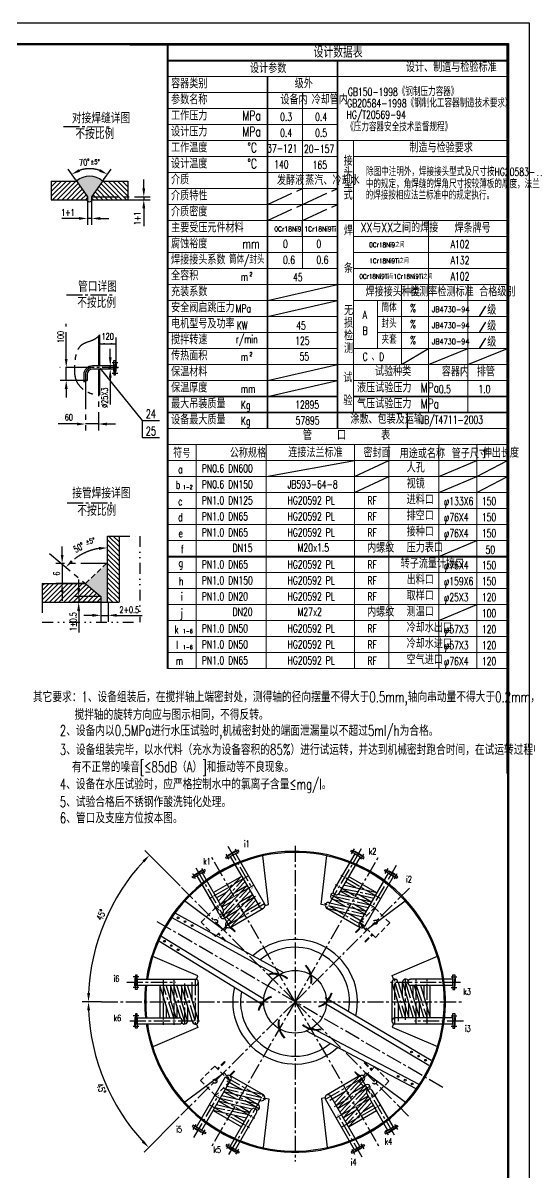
# Model space of a CAD drawing. Extents: x 0 to 11880, y 0 to 16820.
# Drawn here: x 7169 to 11880, y 6117 to 16820 of the extents above; entities that cross this region are included whole.
import ezdxf
from ezdxf.enums import TextEntityAlignment as Align

# ---------------------------------------------------------------- set-up
doc = ezdxf.new("R2010")
doc.units = 0
doc.header["$LTSCALE"] = 200
for name, pattern in [('CENTER', [2, 1.25, -0.25, 0.25, -0.25]), ('CENTER2', [1.125, 0.75, -0.125, 0.125, -0.125]), ('DASHED', [0.75, 0.5, -0.25]), ('DASHED2', [0.375, 0.25, -0.125]), ('DIVIDE', [1.25, 0.5, -0.25, 0, -0.25, 0, -0.25])]:
    doc.linetypes.add(name, pattern=pattern)
doc.layers.get('0').update_dxf_attribs({"linetype": 'CONTINUOUS'})
for name, color, linetype in [('1', 1, 'CONTINUOUS'), ('4', 5, 'CONTINUOUS'), ('B', 7, 'CONTINUOUS'), ('C', 1, 'CENTER'), ('C1', 1, 'CENTER2'), ('D', 4, 'DIVIDE'), ('E', 3, 'DASHED'), ('E1', 3, 'DASHED2')]:
    doc.layers.add(name, color=color, linetype=linetype)
doc.styles.add('HZ', font='romans.shx', dxfattribs={"width": 0.7, "bigfont": 'HZTXT.shx'})

# ---------------------------------------------------------------- blocks, each defined once
blk = doc.blocks.new('BORDER')
for p, q in [((0, 1), (1, 1)), ((1, 1), (1, 0))]:
    blk.add_line(p, q)

msp = doc.modelspace()

# ---------------------------------------------------------------- hatches: boundary and pattern name
at = {"layer": 'C'}
h = msp.add_hatch(dxfattribs=at)
h.set_pattern_fill('ANSI31', color=256, scale=250, style=0)
h.set_pattern_definition([(45, (234.4, 1512.953), (-22.09709, 22.09709), [])])
h.paths.add_polyline_path([(7432, 15348), (7432, 15175), (7770, 15175), (7770, 15202), (7668, 15348)])
h = msp.add_hatch(dxfattribs=at)
h.set_pattern_fill('ANSI31', color=256, scale=250, style=0)
h.set_pattern_definition([(135, (15343.772, 1512.953), (22.09709, 22.09709), [])])
h.paths.add_polyline_path([(7910, 15348), (8146, 15348), (8146, 15175), (7808, 15175), (7808, 15202)])
h = msp.add_hatch(dxfattribs=at)
h.set_pattern_fill('ANSI31', color=256, scale=250, angle=90, style=0)
h.set_pattern_definition([(135, (993.7, 10443.118), (-22.09709, -22.09709), [])])
h.paths.add_polyline_path([(8064, 12045), (7957, 12045), (7957, 11429), (8064, 11429)])
h = msp.add_hatch(dxfattribs=at)
h.set_pattern_fill('ANSI31', color=256, scale=250, style=0)
h.set_pattern_definition([(45, (993.7, 10443.118), (-22.09709, 22.09709), [])])
h.paths.add_polyline_path([(7349, 11603), (7349, 11429), (7726, 11429), (7894, 11429), (7894, 11482), (7750, 11603)])
at = {"layer": 'E'}
h = msp.add_hatch(color=256, dxfattribs=at)
h.paths.add_polyline_path([(7789, 15395, 0.183527), (7668, 15348), (7770, 15202), (7770, 15175), (7764, 15175, 0.340259), (7789, 15156)])
h.paths.add_polyline_path([(7910, 15348, 0.183527), (7789, 15395), (7789, 15156, 0.331696), (7813, 15175), (7808, 15175), (7808, 15202)])
at = {"layer": 'E1'}
msp.add_hatch(color=256, dxfattribs=at).paths.add_polyline_path([(7957, 11799), (7750, 11603), (7894, 11482), (7894, 11429), (7957, 11429)])

# ---------------------------------------------------------------- linework, layer by layer
at = {"lineweight": 40}
for p, q in [((8163, 16620), (11680, 16620)), ((8515, 16620), (8515, 10811)), ((11680, 9835), (11680, 16620))]:
    msp.add_line(p, q, dxfattribs=at)
at = {"lineweight": 18}
for p, q in [((10945, 14684), (11312, 14684)), ((10575, 12888), (10575, 10811)), ((11042, 12897), (11042, 10811)), ((8515, 11258), (11680, 11258)), ((8515, 10960), (11680, 10960)), ((8515, 10811), (11680, 10811))]:
    msp.add_line(p, q, dxfattribs=at)
for p, q in [((7881, 13918), (7881, 13629)), ((7871, 13904), (7871, 13629)), ((7871, 13598), (7871, 13359)), ((7881, 13598), (7881, 13359)), ((8016, 13579), (8016, 13679)), ((8016, 13679), (8031, 13679)), ((8016, 13644), (8016, 13544)), ((8031, 13679), (8031, 13579)), ((8031, 13544), (8031, 13643)), ((8037, 13648), (8037, 13614)), ((8037, 13579), (8037, 13614)), ((8016, 13544), (8031, 13544)), ((9057, 9055), (9143, 9105)), ((9173, 9122), (9087, 9073)), ((9095, 9059), (9181, 9109)), ((9144, 9112), (9114, 9095)), ((9151, 9109), (9144, 9112)), ((9181, 9109), (9173, 9122)), ((10222, 9110), (10230, 9123)), ((10308, 9060), (10222, 9110)), ((10230, 9123), (10316, 9073)), ((10253, 9110), (10259, 9113)), ((10259, 9113), (10289, 9095)), ((10346, 9056), (10260, 9105)), ((9064, 9042), (9057, 9055)), ((9151, 9092), (9064, 9042)), ((9083, 9071), (9084, 9077)), ((9084, 9077), (9114, 9095)), ((9099, 9062), (9370, 8593)), ((9148, 9090), (9419, 8622)), ((9151, 9086), (9148, 9090)), ((10258, 9089), (10060, 8748)), ((10307, 9061), (10110, 8719)), ((10252, 9086), (10255, 9091)), ((10253, 9092), (10339, 9042)), ((10319, 9078), (10289, 9095)), ((10320, 9071), (10319, 9078)), ((10339, 9042), (10346, 9056)), ((8744, 8875), (8830, 8924)), ((8838, 8911), (8752, 8861)), ((8767, 8888), (8768, 8895)), ((8768, 8895), (8798, 8912)), ((8861, 8942), (8775, 8892)), ((8782, 8879), (8869, 8929)), ((8828, 8929), (8798, 8912)), ((8834, 8927), (8828, 8929)), ((8837, 8910), (9034, 8569)), ((8869, 8929), (8861, 8942)), ((10569, 8909), (10299, 8441)), ((10534, 8929), (10542, 8943)), ((10621, 8880), (10534, 8929)), ((10542, 8943), (10628, 8893)), ((10565, 8912), (10651, 8862)), ((10569, 8927), (10575, 8930)), ((10659, 8875), (10573, 8925)), ((10575, 8930), (10605, 8913)), ((10635, 8895), (10605, 8913)), ((10636, 8888), (10635, 8895)), ((8752, 8861), (8744, 8875)), ((8787, 8876), (8784, 8880)), ((8787, 8882), (8985, 8540)), ((9205, 8878), (8943, 8727)), ((8987, 8647), (9205, 8879)), ((9018, 8597), (9234, 8828)), ((9037, 8561), (9255, 8792)), ((9252, 8789), (9135, 8722)), ((10154, 8799), (10464, 8727)), ((10267, 8773), (10172, 8828)), ((10463, 8725), (10201, 8877)), ((10619, 8881), (10348, 8412)), ((10616, 8876), (10619, 8881)), ((10651, 8862), (10659, 8875)), ((9067, 8732), (8971, 8677)), ((9047, 8489), (9284, 8741)), ((9068, 8454), (9305, 8706)), ((9302, 8703), (9185, 8636)), ((10104, 8713), (10414, 8640)), ((10217, 8686), (10122, 8741)), ((10126, 8747), (10434, 8675)), ((10409, 8641), (10293, 8708)), ((9117, 8645), (9021, 8591)), ((9097, 8402), (9334, 8654)), ((9097, 8402), (9409, 8582)), ((9238, 8552), (9379, 8634)), ((9997, 8581), (10334, 8502)), ((9997, 8581), (10309, 8401)), ((10027, 8632), (10364, 8553)), ((10047, 8667), (10384, 8588)), ((10167, 8599), (10051, 8666)), ((10359, 8554), (10243, 8621)), ((9167, 8559), (9050, 8492)), ((10198, 8534), (10338, 8452)), ((8216, 7933), (8211, 7929)), ((8211, 7929), (8211, 7894)), ((8216, 7959), (8216, 7860)), ((8232, 7959), (8216, 7959)), ((8216, 7825), (8216, 7924)), ((8232, 7860), (8232, 7959)), ((8232, 7924), (8232, 7825)), ((8237, 7922), (8232, 7922)), ((8232, 7922), (8773, 7922)), ((11167, 7923), (11172, 7923)), ((11172, 7861), (11172, 7961)), ((11172, 7961), (11188, 7961)), ((11172, 7926), (11172, 7826)), ((11188, 7961), (11188, 7861)), ((11188, 7934), (11193, 7931)), ((11188, 7826), (11188, 7925)), ((11193, 7931), (11193, 7896)), ((8211, 7859), (8211, 7894)), ((8216, 7856), (8211, 7859)), ((8232, 7825), (8216, 7825)), ((8232, 7865), (8773, 7865)), ((8535, 7561), (8443, 7865)), ((8444, 7865), (8444, 7562)), ((8594, 7562), (8502, 7865)), ((8635, 7561), (8543, 7865)), ((8544, 7861), (8544, 7727)), ((8702, 7533), (8602, 7865)), ((8743, 7533), (8643, 7865)), ((8644, 7861), (8644, 7727)), ((8802, 7533), (8702, 7865)), ((8743, 7731), (8743, 7893)), ((8802, 7533), (8802, 7893)), ((10602, 7891), (10702, 7560)), ((10602, 7891), (10602, 7531)), ((10661, 7891), (10761, 7560)), ((10702, 7891), (10802, 7560)), ((10703, 7753), (10703, 7887)), ((10769, 7864), (10861, 7560)), ((11172, 7920), (10778, 7920)), ((11172, 7863), (10778, 7863)), ((10803, 7753), (10803, 7863)), ((10810, 7863), (10902, 7560)), ((10869, 7864), (10961, 7560)), ((10903, 7753), (10903, 7863)), ((10960, 7560), (10960, 7863)), ((11172, 7826), (11188, 7826)), ((11188, 7857), (11193, 7861)), ((11193, 7861), (11193, 7896)), ((8501, 7672), (8501, 7562)), ((8601, 7672), (8601, 7562)), ((8701, 7672), (8701, 7538)), ((10661, 7694), (10661, 7531)), ((10760, 7564), (10760, 7698)), ((10860, 7564), (10860, 7698)), ((11172, 7500), (11172, 7600)), ((11172, 7600), (11188, 7600)), ((11188, 7600), (11188, 7500)), ((8216, 7568), (8211, 7564)), ((8211, 7564), (8211, 7529)), ((8211, 7494), (8211, 7529)), ((8216, 7490), (8211, 7494)), ((8232, 7599), (8216, 7599)), ((8216, 7599), (8216, 7499)), ((8216, 7464), (8216, 7563)), ((8232, 7499), (8232, 7599)), ((8232, 7564), (8232, 7464)), ((8232, 7562), (8626, 7562)), ((8232, 7505), (8626, 7505)), ((8237, 7502), (8232, 7502)), ((11172, 7560), (10631, 7560)), ((11172, 7503), (10631, 7503)), ((11167, 7503), (11172, 7503)), ((11172, 7565), (11172, 7465)), ((11188, 7569), (11193, 7565)), ((11188, 7465), (11188, 7565)), ((11188, 7492), (11193, 7495)), ((11193, 7565), (11193, 7530)), ((11193, 7495), (11193, 7530)), ((8232, 7464), (8216, 7464)), ((11172, 7465), (11188, 7465)), ((8785, 6544), (9056, 7012)), ((8835, 6515), (9105, 6984)), ((9207, 6891), (9066, 6972)), ((9407, 6844), (9095, 7024)), ((10307, 7023), (9995, 6843)), ((10307, 7023), (10070, 6770)), ((10337, 6971), (10099, 6719)), ((9377, 6792), (9040, 6871)), ((9045, 6870), (9161, 6803)), ((9407, 6844), (9070, 6923)), ((10166, 6873), (10025, 6791)), ((10357, 6936), (10120, 6684)), ((10367, 6864), (10149, 6632)), ((10238, 6866), (10354, 6933)), ((10567, 6514), (10370, 6856)), ((10617, 6543), (10420, 6884)), ((9278, 6677), (8970, 6750)), ((9300, 6712), (8990, 6785)), ((8995, 6784), (9111, 6717)), ((9357, 6757), (9020, 6836)), ((9237, 6825), (9353, 6758)), ((10256, 6334), (9985, 6803)), ((10305, 6363), (10035, 6831)), ((10102, 6722), (10219, 6789)), ((10386, 6828), (10170, 6597)), ((10417, 6777), (10199, 6546)), ((10288, 6779), (10383, 6834)), ((10338, 6693), (10433, 6748)), ((9250, 6626), (8940, 6698)), ((8941, 6699), (9203, 6548)), ((9097, 6364), (9294, 6705)), ((9137, 6652), (9232, 6597)), ((9147, 6335), (9344, 6677)), ((9187, 6739), (9282, 6684)), ((10152, 6635), (10269, 6702)), ((10199, 6547), (10461, 6698)), ((8753, 6563), (8745, 6549)), ((8745, 6549), (8831, 6500)), ((8839, 6513), (8753, 6563)), ((8768, 6536), (8769, 6530)), ((8769, 6530), (8799, 6512)), ((8862, 6482), (8776, 6532)), ((8783, 6545), (8870, 6495)), ((8788, 6549), (8785, 6544)), ((10622, 6546), (10536, 6496)), ((10543, 6483), (10629, 6532)), ((10566, 6513), (10652, 6563)), ((10660, 6550), (10574, 6500)), ((10636, 6530), (10606, 6513)), ((10617, 6549), (10620, 6544)), ((10637, 6537), (10636, 6530)), ((10652, 6563), (10660, 6550)), ((8829, 6495), (8799, 6512)), ((8835, 6497), (8829, 6495)), ((8870, 6495), (8862, 6482)), ((10536, 6496), (10543, 6483)), ((10570, 6498), (10576, 6495)), ((10576, 6495), (10606, 6513)), ((9065, 6382), (9058, 6369)), ((9058, 6369), (9144, 6319)), ((9152, 6332), (9065, 6382)), ((9084, 6354), (9085, 6347)), ((9085, 6347), (9115, 6329)), ((9174, 6302), (9088, 6351)), ((9096, 6365), (9182, 6315)), ((9145, 6312), (9115, 6329)), ((9152, 6315), (9145, 6312)), ((9152, 6338), (9149, 6334)), ((9182, 6315), (9174, 6302)), ((10309, 6365), (10223, 6315)), ((10223, 6315), (10231, 6302)), ((10231, 6302), (10317, 6352)), ((10253, 6339), (10256, 6334)), ((10254, 6333), (10340, 6383)), ((10254, 6315), (10260, 6313)), ((10260, 6313), (10290, 6330)), ((10348, 6370), (10261, 6320)), ((10320, 6348), (10290, 6330)), ((10321, 6354), (10320, 6348)), ((10340, 6383), (10348, 6370))]:
    msp.add_line(p, q)
for centre, radius, start, end in [((10062, 8693), 29.8, 96.1543, 273.5772), ((10085, 8734), 28.5, 150, 330), ((9009, 8555), 28.5, 210, 30), ((9394, 8608), 28.5, 210, 30), ((10012, 8607), 28.5, 60, 240), ((9032, 8514), 29.8, 156.1543, 333.5772), ((9082, 8428), 28.5, 120, 300), ((10324, 8427), 28.5, 150, 330), ((8773, 7893), 28.5, 270, 90), ((10731, 7891), 29.8, 36.1543, 213.5772), ((10631, 7891), 28.5, 0, 180), ((10778, 7891), 28.5, 90, 270), ((8626, 7533), 28.5, 270, 90), ((8673, 7533), 29.8, 216.1543, 33.5772), ((8773, 7533), 28.5, 180, 0), ((10631, 7531), 28.5, 90, 270), ((9081, 6998), 28.5, 330, 150), ((10322, 6997), 28.5, 300, 120), ((10372, 6910), 29.8, 336.1543, 153.5772), ((10395, 6870), 28.5, 30, 210), ((9342, 6731), 29.8, 276.1543, 93.5772), ((9392, 6818), 28.5, 240, 60), ((10010, 6817), 28.5, 30, 210), ((9319, 6691), 28.5, 330, 150)]:
    msp.add_arc(centre, radius, start, end)
at = {"layer": '1', "lineweight": 40}
for p, q in [((8515, 16471), (11680, 16471)), ((8515, 11854), (11680, 11854))]:
    msp.add_line(p, q, dxfattribs=at)
at = {"layer": '1', "lineweight": 35}
for p, q in [((10098, 16471), (10098, 13046)), ((9446, 16322), (9446, 13046)), ((8515, 13343), (10098, 13343)), ((8515, 13343), (10098, 13343)), ((10246, 13343), (11680, 13343)), ((10246, 13343), (11680, 13343)), ((8515, 13194), (11680, 13194))]:
    msp.add_line(p, q, dxfattribs=at)
at = {"layer": '1', "lineweight": 18}
for p, q in [((8515, 16322), (11680, 16322)), ((8515, 16173), (10098, 16173)), ((9772, 16173), (9772, 14982)), ((8515, 16024), (10098, 16024)), ((8515, 15875), (10098, 15875)), ((8515, 15726), (11680, 15726)), ((10246, 15726), (10246, 13194)), ((8515, 15577), (10098, 15577)), ((10246, 15577), (11680, 15577)), ((8515, 15429), (10098, 15429)), ((8515, 15280), (10098, 15280)), ((8515, 15131), (10098, 15131)), ((8515, 14982), (10098, 14982)), ((10098, 14982), (11680, 14982)), ((10945, 14982), (10945, 13194)), ((8515, 14833), (10098, 14833)), ((9772, 14833), (9772, 14535)), ((10246, 14833), (11680, 14833)), ((8515, 14684), (10098, 14684)), ((10246, 14684), (11680, 14684)), ((8515, 14535), (10098, 14535)), ((10246, 14535), (11680, 14535)), ((8515, 14386), (10098, 14386)), ((10098, 14386), (11680, 14386)), ((10693, 14386), (10693, 13641)), ((11312, 14386), (11312, 13194)), ((8515, 14237), (10098, 14237)), ((10246, 14237), (11680, 14237)), ((10470, 14237), (10470, 13790)), ((8515, 14088), (10098, 14088)), ((10470, 14088), (11680, 14088)), ((8515, 13939), (10098, 13939)), ((10470, 13939), (11680, 13939)), ((8515, 13790), (10098, 13790)), ((10246, 13790), (11680, 13790)), ((8515, 13641), (10098, 13641)), ((10098, 13641), (11680, 13641)), ((8515, 13492), (10098, 13492)), ((10246, 13492), (10693, 13492)), ((10246, 13492), (11680, 13492)), ((8515, 13046), (11680, 13046)), ((8515, 12897), (11680, 12897)), ((8782, 12897), (8782, 10811)), ((9434, 12892), (9434, 10811)), ((10256, 12897), (10256, 10811)), ((11394, 12897), (11394, 10811)), ((8515, 12748), (11680, 12748)), ((8515, 12599), (11680, 12599)), ((8515, 12450), (11680, 12450)), ((8515, 12301), (11680, 12301)), ((8515, 12152), (11680, 12152)), ((8515, 12003), (11680, 12003)), ((8515, 11705), (11680, 11705)), ((8515, 11556), (11680, 11556)), ((8515, 11407), (11680, 11407)), ((8515, 11258), (11680, 11258)), ((8515, 11109), (11680, 11109)), ((8515, 10960), (11680, 10960))]:
    msp.add_line(p, q, dxfattribs=at)
at = {"layer": '1'}
for p, q in [((9772, 14833), (9772, 14982)), ((9446, 14237), (10098, 14386)), ((9446, 14088), (10098, 14237)), ((10693, 13641), (10945, 13790)), ((10945, 13641), (11312, 13790)), ((11312, 13641), (11680, 13790)), ((9446, 13492), (10098, 13641)), ((9446, 13343), (10098, 13492)), ((10749, 13046), (10749, 13194)), ((8631, 8789), (8305, 9118)), ((7901, 7711), (7719, 7711)), ((7901, 7711), (7719, 7711)), ((8624, 6640), (8297, 6311))]:
    msp.add_line(p, q, dxfattribs=at)
for start, end in [(137.1945, 177.6162), (182.3838, 222.8055)]:
    msp.add_arc((9702, 7711), 1923, start, end, dxfattribs=at)
for points in [[(8282, 9027), (8301, 9008), (8347, 9075)], [(7794, 7791), (7767, 7791), (7779, 7711)], [(7794, 7631), (7767, 7631), (7779, 7711)], [(8275, 6402), (8294, 6421), (8340, 6354)]]:
    msp.add_solid(points, dxfattribs=at)
at = {"layer": '4'}
msp.add_line((7886, 13608), (8280, 13122), dxfattribs=at)
at = {"layer": 'B'}
for p, q in [((7658, 15363), (7589, 15461)), ((7918, 15360), (7989, 15461)), ((7432, 15348), (7668, 15348)), ((7432, 15348), (7432, 15175)), ((7658, 15363), (7770, 15202)), ((7918, 15360), (7808, 15202)), ((7910, 15348), (8146, 15348)), ((8146, 15348), (8146, 15175)), ((7770, 15202), (7770, 15175)), ((7808, 15202), (7808, 15175)), ((7432, 15175), (7770, 15175)), ((7808, 15175), (8146, 15175)), ((11476, 14184), (11417, 14088)), ((11476, 14035), (11417, 13939)), ((7881, 13638), (7881, 13894)), ((11476, 13886), (11417, 13790)), ((8016, 13629), (7816, 13629)), ((8016, 13598), (7816, 13598)), ((8016, 13629), (7881, 13629)), ((8037, 13648), (8031, 13651)), ((7736, 13548), (7736, 13480)), ((7736, 13480), (7766, 13494)), ((7766, 13548), (7766, 13494)), ((8037, 13579), (8031, 13577)), ((8280, 13122), (8440, 13122)), ((8280, 13122), (8280, 12962)), ((8280, 12962), (8440, 12962)), ((9434, 12599), (10256, 12748)), ((10256, 12599), (10575, 12748)), ((11042, 12599), (11394, 12748)), ((11394, 12599), (11680, 12748)), ((10256, 12450), (10575, 12599)), ((11042, 12450), (11394, 12599)), ((11394, 12450), (11680, 12599)), ((7957, 11429), (7957, 12045)), ((7957, 12045), (8064, 12045)), ((8064, 12045), (8064, 11429)), ((11042, 11854), (11394, 12003)), ((7349, 11603), (7349, 11429)), ((7349, 11603), (7750, 11603)), ((7750, 11603), (7474, 11603)), ((7894, 11482), (7894, 11429)), ((7349, 11429), (7726, 11429)), ((7894, 11429), (7628, 11429)), ((7726, 11429), (8064, 11429)), ((7895, 11429), (7895, 11247)), ((7962, 11429), (7962, 11247)), ((11042, 11258), (11394, 11407)), ((9456, 8615), (9403, 9069)), ((9946, 8617), (9999, 9071)), ((9041, 8375), (8674, 8649)), ((9423, 8608), (9456, 8615)), ((9979, 8610), (9946, 8617)), ((10361, 8377), (10728, 8650)), ((8555, 8496), (9542, 7955)), ((8584, 8537), (9595, 7983)), ((9063, 8401), (9041, 8375)), ((10338, 8402), (10361, 8377)), ((8433, 8277), (9412, 7678)), ((8454, 8323), (9411, 7737)), ((10607, 7954), (11027, 8134)), ((8797, 7951), (8377, 8132)), ((8786, 7918), (8797, 7951)), ((10618, 7921), (10607, 7954)), ((10970, 7164), (9982, 7748)), ((10949, 7118), (9984, 7690)), ((8786, 7503), (8797, 7471)), ((10618, 7506), (10607, 7474)), ((8797, 7471), (8377, 7290)), ((10823, 6902), (9804, 7441)), ((10851, 6944), (9856, 7469)), ((10607, 7474), (11027, 7293)), ((9043, 7048), (8677, 6775)), ((9066, 7022), (9043, 7048)), ((10341, 7024), (10363, 7049)), ((10363, 7049), (10730, 6776)), ((9459, 6808), (9405, 6354)), ((9425, 6815), (9459, 6808)), ((9981, 6816), (9948, 6809)), ((9948, 6809), (10001, 6355))]:
    msp.add_line(p, q, dxfattribs=at)
for centre, radius in [((8613, 8492), 7.96), ((8678, 8457), 7.96), ((8744, 8420), 7.96), ((8486, 8274), 7.96), ((8550, 8234), 7.96), ((8614, 8195), 7.96), ((9702, 7711), 292), ((10787, 7243), 7.96), ((10853, 7205), 7.96), ((10917, 7167), 7.96), ((10661, 7016), 7.96), ((10727, 6981), 7.96), ((10793, 6946), 7.96)]:
    msp.add_circle(centre, radius, dxfattribs=at)
for centre, radius, start, end in [((7789, 15212), 183, 48.4016, 131.5984), ((7789, 15182), 25.8, 195.7164, 344.2836), ((7816, 13548), 80.6, 90, 180), ((7816, 13548), 50, 90, 180), ((9702, 7711), 1400, 188.4629, 171.3332), ((9702, 7711), 1390, 188.5242, 171.2703), ((9701, 7712), 1400, 113.6862, 126.111), ((9701, 7713), 1400, 53.6862, 66.111), ((9701, 7712), 1390, 113.6406, 126.1551), ((9701, 7713), 1390, 53.6406, 66.1551), ((9702, 7711), 580, 346.936, 132.4832), ((9702, 7711), 507, 349.5646, 129.6491), ((9662, 7914), 190, 349.8293, 44.0799), ((9662, 7914), 193, 349.8293, 44.0799), ((9662, 7914), 196, 349.8293, 44.0799), ((9662, 7914), 196, 349.8293, 44.0799), ((9506, 7778), 196, 49.8293, 104.0799), ((9506, 7778), 196, 49.8293, 104.0799), ((9506, 7778), 193, 49.8293, 104.0799), ((9506, 7778), 190, 49.8293, 104.0799), ((9702, 7711), 1400, 173.6862, 186.111), ((9702, 7711), 1390, 173.6406, 186.1551), ((9702, 7711), 580, 166.5912, 312.8665), ((9702, 7714), 1390, 353.6406, 6.1551), ((9702, 7714), 1400, 353.6862, 6.111), ((9702, 7711), 507, 169.3036, 309.9535), ((9546, 7575), 196, 109.8293, 164.0799), ((9546, 7575), 196, 109.8293, 164.0799), ((9546, 7575), 193, 109.8293, 164.0799), ((9546, 7575), 190, 109.8293, 164.0799), ((9858, 7847), 190, 289.8293, 344.0799), ((9858, 7847), 193, 289.8293, 344.0799), ((9858, 7847), 196, 289.8293, 344.0799), ((9858, 7847), 196, 289.8293, 344.0799), ((9742, 7508), 196, 169.8293, 224.0799), ((9742, 7508), 196, 169.8293, 224.0799), ((9742, 7508), 193, 169.8293, 224.0799), ((9742, 7508), 190, 169.8293, 224.0799), ((9898, 7644), 196, 229.8293, 284.0799), ((9898, 7644), 196, 229.8293, 284.0799), ((9898, 7644), 193, 229.8293, 284.0799), ((9898, 7644), 190, 229.8293, 284.0799), ((9703, 7712), 1400, 233.6862, 246.111), ((9703, 7712), 1390, 233.6406, 246.1551), ((9703, 7713), 1390, 293.6406, 306.1551), ((9703, 7713), 1400, 293.6862, 306.111)]:
    msp.add_arc(centre, radius, start, end, dxfattribs=at)
at = {"layer": 'C'}
for p, q in [((8294, 15282), (8294, 15362)), ((7808, 15202), (8354, 15202)), ((8294, 15202), (8294, 15175)), ((9446, 15131), (9772, 15280)), ((9772, 15131), (10098, 15280)), ((7770, 15175), (7770, 14941)), ((7808, 15175), (7808, 14941)), ((8146, 15175), (8354, 15175)), ((8294, 15095), (8294, 14930)), ((9446, 14982), (9772, 15131)), ((9772, 14982), (10098, 15131)), ((7690, 15001), (7530, 15001)), ((7808, 15001), (7770, 15001)), ((7888, 15001), (7968, 15001)), ((7572, 13694), (7572, 14020)), ((7881, 13834), (8037, 13834)), ((8037, 13648), (8037, 13894)), ((7982, 13709), (7982, 13789)), ((7816, 13614), (7512, 13614)), ((7572, 13494), (7572, 13614)), ((7871, 13598), (7871, 13028)), ((7982, 13629), (7982, 13598)), ((7766, 13494), (7512, 13494)), ((7982, 13518), (7982, 13226)), ((7572, 13414), (7572, 13334)), ((7751, 13476), (7751, 13028)), ((7671, 13088), (7497, 13088)), ((7871, 13088), (7751, 13088)), ((7951, 13088), (8031, 13088)), ((7416, 11883), (7894, 11482)), ((7534, 11869), (7534, 11949)), ((7957, 11789), (7474, 11789)), ((7534, 11789), (7534, 11603)), ((7688, 11562), (7688, 11642)), ((7534, 11523), (7534, 11443)), ((7894, 11482), (7628, 11482)), ((7688, 11482), (7688, 11429)), ((7688, 11349), (7688, 11146)), ((7815, 11307), (7735, 11307)), ((7895, 11307), (7962, 11307)), ((8042, 11307), (8279, 11307))]:
    msp.add_line(p, q, dxfattribs=at)
for centre, radius, start, end in [((7789, 15175), 289, 70.9026, 109.0974), ((7957, 11429), 507, 99.0567, 130.9433)]:
    msp.add_arc(centre, radius, start, end, dxfattribs=at)
msp.add_spline([(7881, 13918), (7871, 13904), (7711, 13820), (7650, 13651), (7675, 13472), (7871, 13359), (7881, 13359)], degree=3, dxfattribs=at)
for points in [[(7701, 15436), (7688, 15460), (7623, 15412)], [(7890, 15460), (7878, 15436), (7955, 15412)], [(8280, 15282), (8307, 15282), (8294, 15202)], [(8280, 15095), (8307, 15095), (8294, 15175)], [(7690, 15014), (7690, 14988), (7770, 15001)], [(7888, 15014), (7888, 14988), (7808, 15001)], [(7933, 13843), (7933, 13826), (7881, 13834)], [(7985, 13843), (7985, 13826), (8037, 13834)], [(7968, 13709), (7995, 13709), (7982, 13629)], [(7558, 13694), (7585, 13694), (7572, 13614)], [(7968, 13518), (7995, 13518), (7982, 13598)], [(7558, 13414), (7585, 13414), (7572, 13494)], [(7671, 13101), (7671, 13074), (7751, 13088)], [(7951, 13101), (7951, 13074), (7871, 13088)], [(7876, 11943), (7878, 11916), (7957, 11936)], [(7521, 11869), (7547, 11869), (7534, 11789)], [(7634, 11803), (7615, 11821), (7569, 11755)], [(7521, 11523), (7547, 11523), (7534, 11603)], [(7674, 11562), (7701, 11562), (7688, 11482)], [(7674, 11349), (7701, 11349), (7688, 11429)], [(7815, 11321), (7815, 11294), (7895, 11307)], [(8042, 11321), (8042, 11294), (7962, 11307)]]:
    msp.add_solid(points, dxfattribs=at)
at = {"layer": 'C1'}
for p, q in [((7546, 15858), (7981, 15854)), ((7574, 14289), (8000, 14289)), ((8057, 13614), (7816, 13614)), ((7999, 13661), (8053, 13661)), ((8042, 13614), (8054, 13614)), ((7751, 13548), (7751, 13476)), ((7999, 13562), (8053, 13562)), ((7580, 12355), (7997, 12355)), ((9076, 9160), (9303, 8767)), ((9174, 9086), (9147, 9132)), ((9702, 9162), (9702, 6225)), ((10317, 9135), (9989, 8568)), ((10229, 9087), (10256, 9133)), ((9702, 7711), (8920, 9064)), ((9089, 9037), (9062, 9083)), ((9702, 7711), (10481, 9065)), ((10314, 9037), (10341, 9084)), ((8775, 8856), (8749, 8902)), ((8777, 8956), (9105, 8389)), ((8861, 8905), (8834, 8951)), ((10498, 8672), (10126, 8887)), ((10643, 8978), (10416, 8585)), ((10542, 8906), (10569, 8952)), ((10628, 8856), (10654, 8903)), ((9702, 7711), (8631, 8789)), ((9269, 8882), (8897, 8667)), ((9319, 8795), (8947, 8581)), ((9007, 8615), (9220, 8853)), ((9702, 7711), (10780, 8782)), ((10448, 8586), (10076, 8800)), ((9334, 8689), (8987, 8488)), ((9032, 8514), (9270, 8767)), ((9082, 8428), (9320, 8680)), ((10364, 8519), (10017, 8719)), ((10062, 8693), (10399, 8614)), ((10136, 8766), (10449, 8701)), ((9419, 8622), (9041, 8404)), ((10348, 8412), (9970, 8630)), ((10012, 8607), (10349, 8527)), ((11079, 6913), (8410, 8460)), ((8249, 7942), (8195, 7942)), ((8473, 7922), (8473, 7493)), ((8573, 7922), (8573, 7493)), ((8773, 7922), (8773, 7486)), ((10631, 7503), (10631, 7939)), ((10731, 7542), (10731, 7943)), ((10831, 7503), (10831, 7932)), ((10931, 7503), (10931, 7932)), ((11156, 7943), (11209, 7943)), ((8135, 7894), (8589, 7894)), ((8249, 7843), (8195, 7843)), ((8573, 7562), (8473, 7865)), ((8673, 7533), (8573, 7865)), ((8673, 7882), (8673, 7481)), ((8773, 7533), (8673, 7865)), ((11241, 7891), (10586, 7891)), ((10631, 7891), (10731, 7560)), ((10731, 7891), (10831, 7560)), ((10831, 7863), (10931, 7560)), ((11156, 7844), (11209, 7844)), ((7901, 7711), (11269, 7711)), ((9702, 7711), (8624, 6640)), ((9702, 7711), (8923, 6360)), ((9702, 7711), (10484, 6361)), ((9702, 7711), (10773, 6633)), ((8163, 7533), (8818, 7533)), ((8249, 7580), (8195, 7580)), ((11269, 7530), (10815, 7530)), ((11156, 7581), (11209, 7581)), ((8249, 7482), (8195, 7482)), ((11156, 7483), (11209, 7483)), ((9056, 7012), (9434, 6794)), ((9985, 6803), (10363, 7021)), ((10322, 6997), (10085, 6745)), ((10627, 6469), (10299, 7036)), ((9040, 6906), (9388, 6705)), ((9392, 6818), (9055, 6897)), ((9087, 6290), (9415, 6857)), ((10070, 6736), (10417, 6936)), ((10372, 6910), (10135, 6658)), ((8761, 6447), (8988, 6839)), ((8906, 6752), (9278, 6538)), ((8956, 6839), (9328, 6624)), ((9342, 6731), (9005, 6811)), ((10085, 6629), (10457, 6844)), ((10135, 6543), (10507, 6758)), ((10397, 6809), (10185, 6571)), ((9268, 6659), (8955, 6724)), ((10328, 6265), (10101, 6657)), ((8777, 6568), (8750, 6522)), ((10629, 6569), (10655, 6523)), ((8862, 6519), (8835, 6473)), ((10543, 6520), (10570, 6473)), ((9090, 6387), (9063, 6341)), ((9175, 6338), (9148, 6292)), ((10230, 6339), (10257, 6292)), ((10315, 6388), (10342, 6342))]:
    msp.add_line(p, q, dxfattribs=at)
msp.add_arc((7816, 13548), 65.3, 90, 180, dxfattribs=at)
msp.add_spline([(7979, 13629), (7973, 13614), (7968, 13609), (7972, 13598)], degree=3, dxfattribs=at)
at = {"layer": 'D', "linetype": 'DIVIDE'}
for p, q in [((8064, 12045), (8257, 12045)), ((8257, 12045), (8257, 11245)), ((7349, 11429), (7349, 11245)), ((7349, 11245), (8257, 11245))]:
    msp.add_line(p, q, dxfattribs=at)
at = {"layer": 'E1'}
for p, q in [((7750, 11603), (7957, 11799)), ((8969, 8592), (8828, 8451)), ((9103, 8459), (8969, 8592)), ((10308, 8452), (10442, 8585)), ((10584, 8444), (10442, 8585)), ((9103, 8459), (8961, 8317)), ((8961, 8317), (8828, 8451)), ((9141, 8362), (9073, 8429)), ((9146, 8367), (9078, 8434)), ((9141, 8362), (9146, 8367)), ((10266, 8360), (10333, 8427)), ((10271, 8355), (10266, 8360)), ((10271, 8355), (10338, 8422)), ((10450, 8310), (10308, 8452)), ((10450, 8310), (10584, 8444)), ((9053, 8274), (8986, 8342)), ((9058, 8279), (8991, 8347)), ((9058, 8279), (9053, 8274)), ((10353, 8272), (10421, 8340)), ((10353, 8272), (10358, 8267)), ((10358, 8267), (10426, 8335)), ((8954, 7112), (8821, 6978)), ((8954, 7112), (9096, 6970)), ((9046, 7155), (8979, 7087)), ((9051, 7150), (8984, 7082)), ((9051, 7150), (9046, 7155)), ((9134, 7067), (9066, 7000)), ((9134, 7067), (9139, 7062)), ((10301, 6963), (10443, 7105)), ((10346, 7142), (10351, 7148)), ((10346, 7142), (10413, 7075)), ((10351, 7148), (10418, 7080)), ((10443, 7105), (10576, 6971)), ((8821, 6978), (8962, 6837)), ((9096, 6970), (8962, 6837)), ((9139, 7062), (9071, 6995)), ((10263, 7060), (10258, 7055)), ((10258, 7055), (10326, 6987)), ((10263, 7060), (10331, 6993)), ((10301, 6963), (10435, 6830)), ((10435, 6830), (10576, 6971))]:
    msp.add_line(p, q, dxfattribs=at)
for centre in [(8962, 8458), (10449, 8451), (8955, 6971), (10442, 6964)]:
    msp.add_circle(centre, 18.9, dxfattribs=at)

# ---------------------------------------------------------------- block references
for p, xscale, yscale, zscale in [((0, 0), 11880, 16820, 11880), ((490, 190), 11200, 16440, 11200), ((500, 200), 11180, 16420, 11180)]:
    msp.add_blockref('BORDER', p, dxfattribs=dict(xscale=xscale, yscale=yscale, zscale=zscale))

# ---------------------------------------------------------------- texts
at = {"lineweight": 18, "style": 'HZ', "width": 0.7}
for s, height, p in [('设计数据表', 104.3, (9875, 16497)), ('设计参数', 89.4, (9283, 16354)), ('设计、制造与检验标准', 89.4, (10734, 16365)), (' 制造与检验要求', 89.4, (10723, 15616)), ('接', 89.4, (10154, 15493)), ('头', 89.4, (10154, 15387)), ('除图中注明外，焊接接头型式及尺寸按HG20583-1998', 74.47, (10363, 15397)), ('型', 89.4, (10154, 15281)), ('中的规定，角焊缝的焊角尺寸按较薄板的厚度，法兰', 74.47, (10361, 15283)), ('式', 89.4, (10154, 15175)), ('的焊接按相应法兰标准中的规定执行。', 74.47, (10359, 15178)), ('焊', 89.4, (10157, 14844)), ('XX与XX之间的焊接', 89.4, (10314, 14872)), ('焊条牌号', 89.4, (11186, 14869)), ('0Cr18Ni9之间', 45.6, (10393, 14733)), ('A102', 74.5, (11151, 14723)), ('条', 89.4, (10157, 14492)), ('1Cr18Ni9Ti之间', 45.57, (10393, 14584)), ('A132', 74.5, (11151, 14574)), ('0Cr18Ni9Ti与1Cr18Ni9Ti之间', 44.68, (10301, 14439)), ('A102', 74.5, (11151, 14425)), ('焊接接头种类', 89.4, (10358, 14276)), ('检测率', 89.4, (10773, 14276)), ('检测标准', 89.4, (11027, 14276)), ('合格级别', 89.4, (11416, 14276)), ('无', 89.4, (10158, 14101)), ('%', 74.5, (10773, 14129)), ('JB4730-94', 52.1, (10976, 14128)), ('级', 89.4, (11491, 14106)), ('KW', 74.5, (9159, 13967)), ('损', 89.4, (10158, 13983)), ('%', 74.5, (10773, 13980)), ('JB4730-94', 52.1, (10976, 13979)), ('级', 89.4, (11491, 13957)), ('检', 89.4, (10158, 13866)), ('测', 89.4, (10158, 13748)), ('%', 74.5, (10773, 13831)), ('JB4730-94', 52.1, (10976, 13830)), ('级', 89.4, (11491, 13808)), ('    试验种类', 89.4, (10259, 13534)), ('试', 89.4, (10151, 13475)), ('0.5', 74.5, (11041, 13374)), ('1.0', 74.5, (11409, 13376)), ('验', 89.4, (10151, 13263)), ('涂敷、包装及运输', 89.4, (10217, 13090)), ('JB/T4711-2003', 74.47, (10869, 13090)), ('符', 89.4, (8567, 12775)), ('号', 74.5, (8656, 12775)), ('公称规格', 89.4, (9095, 12775)), ('连接法兰标准', 89.4, (9639, 12779)), ('密封面', 89.4, (10339, 12777)), ('用途或名称', 89.4, (10676, 12770)), ('管子尺寸', 89.4, (11161, 12770)), ('伸出长度', 89.4, (11449, 12776)), ('a', 74.5, (8613, 12629)), ('PN0.6 DN600', 74.47, (8835, 12638)), ('人孔', 89.4, (10741, 12638)), ('b', 74.5, (8592, 12485)), ('PN0.6 DN150', 74.47, (8835, 12489)), ('JB593-64-8', 74.5, (9632, 12489)), ('视镜', 89.4, (10741, 12489)), ('1-2', 37.2, (8659, 12482)), ('进料口', 89.4, (10741, 12340)), ('c', 74.5, (8613, 12331)), ('PN1.0 DN125', 74.47, (8835, 12340)), ('HG20592 PL', 74.5, (9632, 12340)), ('φ133X6', 74.5, (11089, 12332)), ('150', 74.5, (11441, 12332)), ('d', 74.5, (8613, 12183)), ('PN1.0 DN65', 74.5, (8835, 12191)), ('HG20592 PL', 74.5, (9632, 12191)), ('排空口', 89.4, (10741, 12191)), ('φ76X4', 74.5, (11089, 12183)), ('150', 74.5, (11441, 12183)), ('PN1.0 DN65', 74.5, (8835, 12042)), ('HG20592 PL', 74.5, (9632, 12042)), ('接种口', 89.4, (10741, 12042)), ('φ76X4', 74.5, (11089, 12034)), ('150', 74.5, (11441, 12034)), ('e', 74.5, (8618, 12034)), ('压力表口', 89.4, (10741, 11893)), ('f', 74.5, (8639, 11885)), ('DN15', 74.5, (9121, 11897)), ('M20x1.5', 74.5, (9726, 11900)), ('50', 74.5, (11475, 11880)), ('g', 74.5, (8618, 11759)), ('PN1.0 DN65', 74.5, (8835, 11744)), ('HG20592 PL', 74.5, (9632, 11744)), ('转子流量计接口', 89.4, (10685, 11744)), ('φ76X4', 74.5, (11089, 11736)), ('150', 74.5, (11441, 11736)), ('PN1.0 DN150', 74.47, (8835, 11595)), ('HG20592 PL', 74.5, (9632, 11595)), ('出料口', 89.4, (10741, 11595)), ('h', 74.5, (8622, 11587)), ('φ159X6', 74.5, (11089, 11587)), ('150', 74.5, (11441, 11587)), ('i', 74.5, (8639, 11444)), ('PN1.0 DN20', 74.5, (8835, 11446)), ('HG20592 PL', 74.5, (9632, 11446)), ('取样口', 89.4, (10741, 11446)), ('φ25X3', 74.5, (11089, 11438)), ('120', 74.5, (11441, 11438)), ('j', 74.5, (8634, 11293)), ('DN20', 74.5, (9121, 11302)), ('M27x2', 74.5, (9726, 11304)), ('测温口', 89.4, (10741, 11298)), ('100', 74.5, (11441, 11289)), ('冷却水出口', 89.4, (10741, 11149)), ('k', 74.5, (8581, 11137)), ('1-6', 37.2, (8659, 11142)), ('PN1.0 DN50', 74.5, (8835, 11148)), ('HG20592 PL', 74.5, (9632, 11148)), ('φ57X3', 74.5, (11089, 11140)), ('120', 74.5, (11441, 11140)), ('l', 74.5, (8596, 10995)), ('1-6', 37.2, (8659, 10993)), ('PN1.0 DN50', 74.5, (8835, 11000)), ('HG20592 PL', 74.5, (9632, 11000)), ('冷却水进口', 89.4, (10741, 11000)), ('φ57X3', 74.5, (11089, 10991)), ('120', 74.5, (11441, 10991)), ('PN1.0 DN65', 74.5, (8835, 10851)), ('HG20592 PL', 74.5, (9632, 10851)), ('空气进口', 89.4, (10741, 10851)), ('m', 74.5, (8592, 10846)), ('φ76X4', 74.5, (11089, 10842)), ('120', 74.5, (11441, 10842)), ('其它要求：1、设备组装后，在搅拌轴上端密封处，测得轴的径向摆量不得大于0.5mm,轴向串动量不得大于0.2mm，', 99.29, (7262, 10499)), ('搅拌轴的旋转方向应与图示相同，不得反转。', 99.29, (7649, 10334)), ('2、设备内以0.5MPa进行水压试验时,机械密封处的端面泄漏量以不超过5ml/h为合格。', 99.29, (7512, 10185)), ('3、设备组装完毕，以水代料（充水为设备容积的85%）进行试运转，并达到机械密封跑合时间，在试运转过程中，不', 99.29, (7512, 10008)), ('有不正常的噪音[≤85dB（A）]和振动等不良现象。', 99.29, (7625, 9847)), ('4、设备在水压试验时，应严格控制水中的氯离子含量≤mg/l。', 99.29, (7512, 9687)), ('5、试验合格后不锈钢作酸洗钝化处理。', 99.29, (7512, 9522)), ('6、管口及支座方位按本图。', 99.29, (7512, 9372))]:
    msp.add_text(s, height=height, dxfattribs=at).set_placement(p)
at = {"lineweight": 9, "style": 'HZ', "width": 0.7}
for s, height, p in [('容器类别', 89.4, (8548, 16212)), ('级外', 89.4, (9699, 16212)), ('参数名称', 89.4, (8548, 16063)), ('设备内', 89.4, (9566, 16063)), ('冷却管内', 89.4, (9857, 16063)), ('对接焊缝详图', 99.3, (7625, 15886)), ('工作压力       MPa', 89.36, (8548, 15914)), ('0.3', 74.5, (9563, 15909)), ('0.4', 74.5, (9889, 15909)), ('不按比例', 99.3, (7657, 15739)), ('设计压力       MPa', 89.36, (8548, 15765)), ('0.4', 74.5, (9563, 15760)), ('0.5', 74.5, (9889, 15760)), ('工作温度        %%dC', 89.36, (8548, 15616)), ('37-121', 74.5, (9442, 15616)), ('20-157', 74.5, (9785, 15611)), ('%%P5%%D', 44.7, (7796, 15506)), ('设计温度        %%dC', 89.36, (8548, 15467)), ('  140', 74.5, (9436, 15467)), ('165', 74.5, (9866, 15462)), ('介质', 89.4, (8548, 15318)), ('发酵液', 89.4, (9534, 15313)), ('蒸汽、冷却水', 89.4, (9797, 15313)), ('介质特性', 89.4, (8548, 15169)), ('介质密度', 89.4, (8548, 15020)), ('主要受压元件材料', 89.4, (8548, 14871)), ('0Cr18Ni9', 47.7, (9509, 14879)), ('1Cr18Ni9Ti ', 47.66, (9789, 14879)), ('腐蚀裕度       mm', 89.36, (8548, 14722)), ('0', 74.5, (9590, 14727)), ('0', 74.5, (9901, 14727)), ('焊接接头系数  ', 89.4, (8548, 14573)), ('筒体/封头', 74.5, (9087, 14580)), ('0.6', 74.5, (9590, 14578)), ('0.6', 74.5, (9901, 14578)), ('全容积', 89.4, (8548, 14425)), ('m', 74.5, (9198, 14420)), ('2', 37.2, (9278, 14464)), ('45', 74.5, (9683, 14417)), ('管口详图', 99.3, (7682, 14318)), ('充装系数', 89.4, (8548, 14276)), ('不按比例', 99.3, (7674, 14168)), ('安全阀启跳压力', 89.4, (8548, 14127)), ('MPa', 74.5, (9149, 14127)), ('A', 74.5, (10331, 14068)), ('筒体', 74.5, (10507, 14133)), ('电机型号及功率', 89.4, (8548, 13978)), ('45', 74.5, (9713, 13967)), ('封头', 74.5, (10507, 13984)), ('搅拌转速', 89.4, (8548, 13829)), ('B', 74.5, (10331, 13919)), ('夹套', 74.5, (10507, 13835)), ('125', 74.5, (9703, 13826)), ('传热面积', 89.4, (8548, 13680)), ('m', 74.5, (9198, 13675)), ('2', 37.2, (9278, 13719)), ('55', 74.5, (9744, 13680)), ('C 、D', 74.5, (10331, 13677)), ('保温材料', 89.4, (8548, 13531)), ('容器内', 89.4, (11068, 13531)), ('排管', 89.4, (11394, 13531)), ('保温厚度', 89.4, (8548, 13382)), ('m', 74.5, (9198, 13377)), ('m', 74.5, (9266, 13377)), ('液压试验压力  MPa', 89.36, (10279, 13382)), ('最大吊装质量', 89.4, (8548, 13233)), ('Kg', 74.5, (9198, 13228)), ('12895', 74.5, (9703, 13231)), ('气压试验压力  MPa', 89.36, (10279, 13233)), ('设备最大质量', 89.4, (8548, 13084)), ('Kg', 74.5, (9198, 13079)), ('57895', 74.5, (9707, 13084)), ('管     口       表', 89.36, (9775, 12940)), ('接管焊接详图', 99.3, (7628, 12396)), ('不按比例', 99.3, (7675, 12233))]:
    msp.add_text(s, height=height, dxfattribs=at).set_placement(p)
at = {"lineweight": 40, "style": 'HZ', "width": 0.7}
for s, height, p in [('RF', 74.5, (10376, 12338)), ('RF', 74.5, (10376, 12189)), ('RF', 74.5, (10376, 12040)), ('内螺纹', 89.4, (10372, 11891)), ('RF', 74.5, (10376, 11742)), ('RF', 74.5, (10376, 11593)), ('RF', 74.5, (10376, 11444)), ('内螺纹', 89.4, (10372, 11295)), ('RF', 74.5, (10376, 11146)), ('RF', 74.5, (10376, 10997)), ('RF', 74.5, (10376, 10848))]:
    msp.add_text(s, height=height, dxfattribs=at).set_placement(p)
at = {"lineweight": 9, "style": 'HZ', "width": 0.7}
msp.add_text('%%P5%%D', height=44.7, rotation=14.3729, dxfattribs=at).set_placement((7758, 11965))
at = {"lineweight": 18, "char_height": 74.47, "width": 1422.01, "attachment_point": 1, "line_spacing_factor": 0.700007, "style": 'HZ'}
for s, insert in [('GB150-1998《钢制压力容器》', (10194, 16216)), ('HG/T20569-94', (10182, 16004)), ('《压力容器安全技术监督规程》', (10179, 15888))]:
    msp.add_mtext(s, dxfattribs=dict(at, insert=insert))
at = {"lineweight": 18, "insert": (10187, 16110), "char_height": 74.47, "attachment_point": 1, "line_spacing_factor": 0.700007, "style": 'HZ'}
msp.add_mtext('GB20584-1998《钢制化工容器制造技术要求》', dxfattribs=at)
at = {"lineweight": 40, "insert": (9150, 13916), "char_height": 74.5, "width": 141.55, "attachment_point": 1, "style": 'HZ'}
msp.add_mtext('r/min', dxfattribs=at)
at = {"char_height": 60, "attachment_point": 5, "style": 'HZ'}
for s, insert in [('i1', (9253, 9181)), ('k2', (10424, 9110)), ('k1', (8882, 9018)), ('i2', (10763, 8851)), ('i6', (8040, 7926)), ('k3', (11304, 7805)), ('k6', (8048, 7559)), ('i3', (11311, 7461)), ('i5', (8623, 6524)), ('k4', (10572, 6410)), ('k5', (8978, 6334)), ('i4', (10247, 6218))]:
    msp.add_mtext(s, dxfattribs=dict(at, insert=insert))
at = {"layer": 'B', "style": 'HZ', "width": 0.7}
for s, p in [('24', (8360, 13142)), ('25', (8360, 12982))]:
    msp.add_text(s, height=80, dxfattribs=at).set_placement(p, align=Align.CENTER)
at = {"layer": 'B', "char_height": 60, "attachment_point": 5, "style": 'HZ'}
for s, insert, rotation in [('\\A1;70°', (7741, 15523), 4.6896), ('1+1', (8233, 15002), 90), ('100', (7520, 13897), 90), ('%%C25X3', (7930, 13332), 90), ('\\A1;50°', (7689, 11938), 30.284), ('6', (7482, 11696), 90), ('1%%P0.5', (7636, 11249), 90), ('\\A1;45°', (7898, 8520), 65.8534), ('\\A1;45°', (7898, 6902), 294.1466)]:
    msp.add_mtext(s, dxfattribs=dict(at, insert=insert, rotation=rotation))
for s, insert in [('1+1', (7588, 15056)), ('120', (7958, 13903)), ('60', (7596, 13150)), ('2+0.5', (8159, 11359))]:
    msp.add_mtext(s, dxfattribs=dict(at, insert=insert))

doc.saveas('drawing.dxf')
